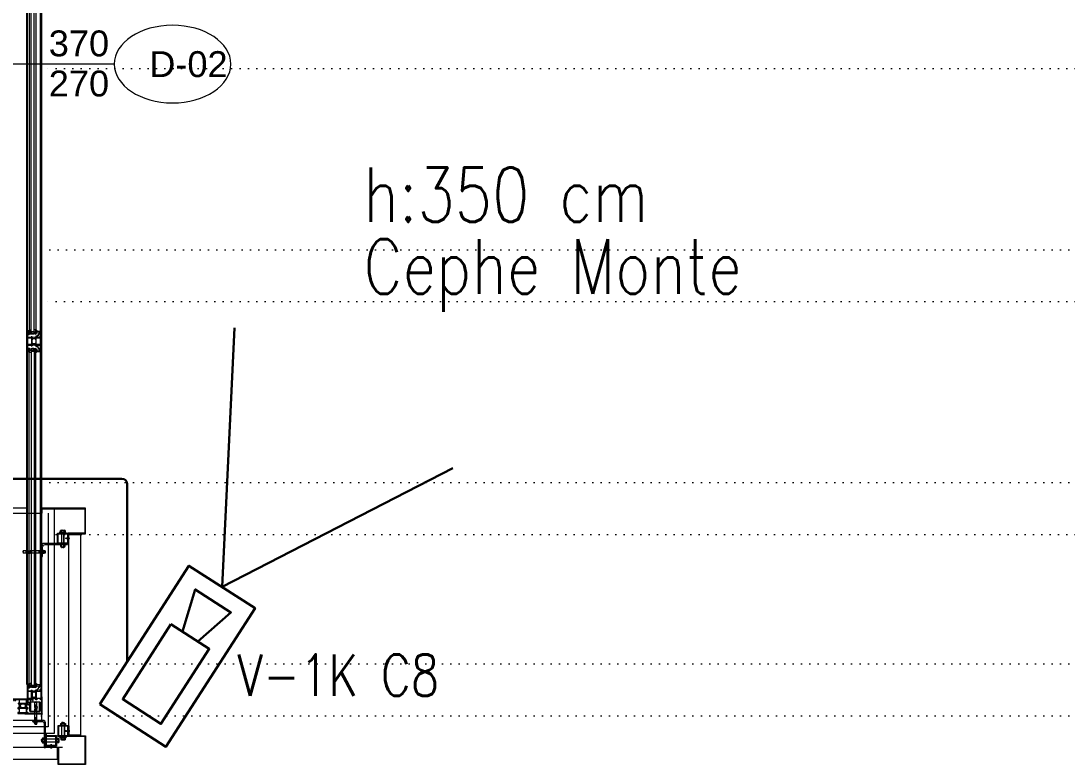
# Model space of a CAD drawing. Extents: x -1073 to 35213, y -1180 to 6950.
# Drawn here: x 31662.9 to 32066.9, y 2396.8 to 2682.7 of the extents above; entities that cross this region are included whole.
import ezdxf
from ezdxf.enums import TextEntityAlignment as Align

# ---------------------------------------------------------------- set-up
doc = ezdxf.new("R2010")
doc.units = 0
doc.header["$LTSCALE"] = 25
doc.linetypes.add('DOT2', pattern=[0.125, 0, -0.125])
doc.layers.get('0').update_dxf_attribs({"color": 9, "lineweight": 9})
for name, color, linetype, lineweight in [('01', 9, 'Continuous', 9), ('06D', 9, 'Continuous', 9), ('10', 9, 'Continuous', 9), ('10A', 9, 'Continuous', 9), ('14', 9, 'Continuous', 9), ('15', 9, 'Continuous', 9), ('20', 9, 'DOT2', 9), ('22', 8, 'Continuous', 9), ('33', 9, 'BATTING', 9), ('DATA TAVAN', 160, 'Continuous', 30), ('E-DAHİLİ KAMERA', 7, 'Continuous', 30), ('E-HARİCİ KAMERA', 7, 'Continuous', 30), ('E-YAZI', 7, 'Continuous', 30)]:
    doc.layers.add(name, color=color, linetype=linetype, lineweight=lineweight)
doc.styles.add('Arial', font='arial.ttf', dxfattribs={"height": 2.5})
doc.styles.add('E-YAZI', font='txttw.shx')
doc.linetypes.add('BATTING', pattern='A,0.0001,-0.1,[134,ltypeshp.shx,S=0.1,R=0,X=-0.1,Y=0],-0.2,[134,ltypeshp.shx,S=0.1,R=180,X=0.1,Y=0],-0.1', length=0.4001)

# ---------------------------------------------------------------- blocks, each defined once
blk = doc.blocks.new('AST55M13', base_point=(-120.6, -64.2))
at = {"linetype": 'Continuous'}
for points in [[(-120.6, -63.9), (-120.6, -24.599998), (-120.6, 14.700005, -0.414209), (-120.3, 15), (-115.899996, 15, -0.41421), (-115.6, 14.7), (-115.6, 12.699992, -0.41421), (-116.3, 12, -0.414214), (-116.6, 12.3), (-116.6, 13.1, 0.414214), (-117.1, 13.6), (-118.5, 13.6, 0.414214), (-119, 13.1), (-119, 6.399992, 0.414209), (-118.5, 5.9), (-117.099986, 5.9, 0.414205), (-116.6, 6.4), (-116.6, 7.20001, -0.414204), (-116.3, 7.5, -0.414214), (-115.6, 6.8), (-115.6, 3.7, -0.414214), (-116.1, 3.2), (-116.3, 3.2, -0.414214), (-116.6, 3.5), (-116.6, 4.2, 0.414214), (-116.9, 4.5), (-119, 4.5), (-119, -8.961104, 0.425432), (-117.96186, -9.960376), (-105.788552, -9.511013, 0.403077), (-105.5, -9.211232), (-105.5, -8, -0.414214), (-104.3, -6.8), (-103.392821, -6.8, -0.372826), (-102.403076, -7.657148, -0.456845), (-102.7, -8), (-104, -8, 0.414214), (-104.3, -8.3), (-104.3, -9.700012, 0.414202), (-104, -10), (-100.946604, -10), (-98.338437, -9.302068, -0.70008), (-97.584089, -10.379782), (-97.709916, -10.559482), (-99.43897, -12.27067, -0.607471), (-100.039661, -12.112259, 0.283637), (-100.258255, -11.885421), (-102.095283, -11.393179, 1.229391), (-102.4, -11.895399), (-102.4, -16.105016, 0.585524), (-101.943697, -16.361081), (-100.001669, -15.175658, -0.713652), (-99.56466, -15.537556), (-100.36784, -17.668029, -0.16709), (-100.492251, -17.818266), (-102.4, -18.982765), (-102.4, -30.217235), (-100.492251, -31.381734, -0.16709), (-100.36784, -31.531971), (-99.564658, -33.662449, -0.713657), (-100.001677, -34.024337), (-101.943707, -32.838913, 0.585511), (-102.4, -33.094985), (-102.4, -37.304601, 1.229391), (-102.095283, -37.806821), (-100.258255, -37.314579, 0.283637), (-100.039661, -37.087741, -0.607471), (-99.43897, -36.92933), (-97.709916, -38.640518), (-97.584089, -38.820218, -0.700084), (-98.338445, -39.89793), (-100.946604, -39.2), (-104.000005, -39.2, 0.414209), (-104.3, -39.5), (-104.3, -40.900004, 0.41421), (-104, -41.2), (-102.699997, -41.2, -0.456841), (-102.403076, -41.542851, -0.372826), (-103.39282, -42.4), (-104.3, -42.4, -0.414214), (-105.5, -41.2), (-105.5, -39.988768, 0.403083), (-105.788558, -39.688986), (-117.96186, -39.239624, 0.425432), (-119, -40.238896), (-119, -53.7), (-116.9, -53.7, 0.414214), (-116.6, -53.4), (-116.6, -52.69999, -0.414204), (-116.3, -52.4), (-116.09999, -52.4, -0.414208), (-115.6, -52.9), (-115.6, -56.000007, -0.414213), (-116.300007, -56.7, -0.414207), (-116.6, -56.4), (-116.6, -55.599986, 0.414205), (-117.1, -55.1), (-118.500008, -55.1, 0.414209), (-119, -55.6), (-119, -62.3, 0.414214), (-118.5, -62.8), (-117.1, -62.8, 0.414214), (-116.6, -62.3), (-116.6, -61.499993, -0.414207), (-116.3, -61.2, -0.414214), (-115.6, -61.9), (-115.6, -63.900008, -0.414206), (-115.9, -64.2), (-120.300006, -64.2, -0.414208), (-120.6, -63.9)], [(-99.249717, -12.903653), (-90.785616, -12.903653, 0.131652), (-90.285616, -12.769679), (-88.422218, -11.693846, -0.131652), (-88.272218, -11.653653), (-88.017666, -11.653653, -0.414214), (-87.717666, -11.953653), (-87.717666, -15.553653, -0.414214), (-88.017666, -15.853653), (-88.272218, -15.853653, -0.131646), (-88.422211, -15.813465), (-90.285616, -14.737628, 0.131652), (-90.785616, -14.603653), (-99.249717, -14.603653, 0.131652), (-99.749717, -14.737628), (-101.613115, -15.813461, -0.131646), (-101.763107, -15.853653), (-102.017666, -15.853653, -0.414205), (-102.317666, -15.553662), (-102.317666, -11.953653, -0.414205), (-102.017675, -11.653653), (-101.763115, -11.653653, -0.131652), (-101.613115, -11.693846), (-99.749717, -12.769679, 0.131652), (-99.249717, -12.903653)], [(-99.249717, -36.296347), (-90.785616, -36.296347, -0.131652), (-90.285616, -36.430321), (-88.422218, -37.506154, 0.131643), (-88.272229, -37.546347), (-88.017666, -37.546347, 0.414214), (-87.717666, -37.246347), (-87.717666, -33.646347, 0.414214), (-88.017666, -33.346347), (-88.272218, -33.346347, 0.131652), (-88.422218, -33.386539), (-90.285616, -34.462372, -0.131652), (-90.785616, -34.596347), (-99.249717, -34.596347, -0.131652), (-99.749717, -34.462372), (-101.613115, -33.386539, 0.131652), (-101.763115, -33.346347), (-102.017666, -33.346347, 0.414205), (-102.317666, -33.646338), (-102.317666, -37.246347, 0.414205), (-102.017675, -37.546347), (-101.763115, -37.546347, 0.131649), (-101.613118, -37.506156), (-99.749717, -36.430321, -0.131652), (-99.249717, -36.296347)], [(-85.3, -10), (-81.1, -10), (-76.9, -10), (-76.6, -10.3), (-76.3, -10), (-67.9, -10, 0.414205), (-67.6, -9.700009), (-67.6, -8.491608, -0.365977), (-67.35, -8.195804, 0.365977), (-67.1, -7.9), (-67.1, -6.8, 0.414195), (-67.399981, -6.5), (-68.3, -6.5, 0.36597), (-68.595803, -6.749993, -0.366034), (-68.89166, -7), (-69.3, -7, -0.414202), (-69.6, -6.700012), (-69.6, -6.5, -0.414214), (-68.1, -5), (-65.9, -5, -0.414207), (-65.6, -5.299994), (-65.6, -43.9, -0.414201), (-65.899987, -44.2), (-68.1, -44.2, -0.414214), (-69.6, -42.7), (-69.6, -42.5, -0.414207), (-69.300007, -42.2), (-68.891668, -42.2, -0.366034), (-68.595804, -42.45, 0.365977), (-68.3, -42.7), (-67.4, -42.7, 0.414206), (-67.1, -42.400008), (-67.1, -41.3, 0.365977), (-67.35, -41.004196, -0.365977), (-67.6, -40.708392), (-67.6, -39.5, 0.4142), (-67.899986, -39.2), (-76.3, -39.2), (-76.6, -38.9), (-76.9, -39.2), (-85.3, -39.2, 0.4142), (-85.6, -39.499986), (-85.6, -40.708392, -0.365977), (-85.85, -41.004196, 0.365977), (-86.1, -41.3), (-86.1, -42.4, 0.414199), (-85.800015, -42.7), (-84.9, -42.7, 0.365977), (-84.604196, -42.45, -0.366034), (-84.308332, -42.2), (-83.9, -42.2, -0.414214), (-83.6, -42.5), (-83.6, -42.7, -0.414214), (-85.1, -44.2), (-86.8, -44.2, -0.414214), (-87.6, -43.4), (-87.6, -42.7, 0.414205), (-87.899991, -42.4), (-88.10718, -42.4, -0.372825), (-89.096923, -41.542857, -0.45685), (-88.8, -41.2), (-87.9, -41.2, 0.414198), (-87.6, -40.900016), (-87.6, -39.5, 0.414214), (-87.9, -39.2), (-89.053396, -39.2), (-91.661555, -39.89793, -0.700084), (-92.415911, -38.820218), (-92.290084, -38.640518), (-90.56103, -36.92933, -0.607471), (-89.960339, -37.087741, 0.283637), (-89.741745, -37.314579), (-87.904717, -37.806821, 1.229391), (-87.6, -37.304601), (-87.6, -33.094984, 0.585516), (-88.056297, -32.838916), (-89.998323, -34.024337, -0.713656), (-90.435343, -33.66245), (-89.63216, -31.531971, -0.241095), (-89.507749, -31.381734), (-87.6, -30.217235), (-87.6, -18.982765), (-89.507749, -17.818266, -0.167084), (-89.632158, -17.668036), (-90.43534, -15.537556, -0.713656), (-89.998329, -15.17566), (-88.056303, -16.361081, 0.585518), (-87.6, -16.105021), (-87.6, -11.895399, 1.229391), (-87.904717, -11.393179), (-89.741745, -11.885421, 0.283637), (-89.960339, -12.112259, -0.607471), (-90.56103, -12.27067), (-92.290084, -10.559482), (-92.415911, -10.379782, -0.700084), (-91.661555, -9.30207), (-89.053396, -10), (-87.9, -10, 0.414206), (-87.6, -9.700008), (-87.6, -8.3, 0.414206), (-87.899992, -8), (-88.8, -8, -0.456844), (-89.096924, -7.657149, -0.372825), (-88.107186, -6.8), (-87.9, -6.8, 0.414214), (-87.6, -6.5), (-87.6, -5.800024, -0.414222), (-86.8, -5), (-85.1, -5, -0.414214), (-83.6, -6.5), (-83.6, -6.7, -0.414201), (-83.899987, -7), (-84.308332, -7, -0.366034), (-84.604196, -6.75, 0.365977), (-84.9, -6.5), (-85.8, -6.5, 0.414199), (-86.1, -6.799985), (-86.1, -7.9, 0.365977), (-85.85, -8.195804, -0.365977), (-85.6, -8.491608), (-85.6, -9.7, 0.414214), (-85.3, -10)]]:
    blk.add_lwpolyline(points, format="xyb", close=True, dxfattribs=at)
for points in [[(-119, -24.6), (-119, -37.6), (-104.1, -37.6), (-104.1, -11.6), (-119, -11.6), (-119, -24.6)], [(-76.55, -11.6), (-85.9, -11.6), (-85.9, -37.6), (-67.2, -37.6), (-67.2, -11.6), (-76.55, -11.6)]]:
    blk.add_lwpolyline(points, close=True, dxfattribs=at)
blk = doc.blocks.new('AS25G13', base_point=(534.475891, 569.218076))
at = {"linetype": 'Continuous'}
blk.add_lwpolyline([(554.475892, 593.818076), (554.475892, 574.618076, -0.414213), (554.175891, 574.318077), (553.575892, 574.318076, -0.414213), (553.275891, 574.618077), (553.275892, 574.818076), (550.275892, 574.818076), (550.275892, 572.118076), (550.625892, 571.916004, -0.414213), (550.735699, 571.506195), (549.749855, 569.798664, -0.767327), (549.075893, 569.979252), (549.075892, 575.018076, -0.414213), (550.075891, 576.018077), (552.775892, 576.018076, 0.414213), (553.275892, 576.518077), (553.275892, 592.418076, 0.414213), (552.775892, 592.918077), (546.871944, 592.918076, 0.414213), (545.871944, 591.918078), (545.871944, 584.702506, -0.236642), (544.585327, 582.137556, 0.18958), (541.498237, 577.158525, -0.197358), (540.185462, 575.110574), (538.643454, 574.030849, 0.244575), (537.875891, 572.556375), (537.875892, 569.763782, -0.767327), (536.857591, 569.490929), (535.716084, 571.468076, -0.577351), (535.975892, 571.918076), (536.675892, 571.918076), (536.675892, 572.556375, -0.244575), (537.955162, 575.013831), (539.49717, 576.093557, 0.197358), (540.317654, 577.373526, -0.18958), (543.867808, 583.099413, 0.236642), (544.671943, 584.702506), (544.671944, 585.818076, 0.414213), (544.371944, 586.118076), (543.971944, 586.118076, -0.414213), (543.671943, 586.418077), (543.671944, 586.818076, -0.414213), (543.971944, 587.118076), (544.171944, 587.118076, 0.414213), (544.671944, 587.618077), (544.671944, 591.918076, 0.414213), (543.671945, 592.918077), (536.175892, 592.918076, 0.41421), (535.675892, 592.418082), (535.675892, 591.901674, 0.127549), (535.764127, 591.561462, -0.098841), (537.104101, 587.384163, 0.366972), (537.386354, 587.117731, -0.399303), (537.671943, 586.818828), (537.671944, 586.418076, -0.414213), (537.371943, 586.118077), (536.46398, 586.118076, -0.400156), (535.964546, 586.594267, 0.114883), (534.725891, 590.959305, -0.126996), (534.475891, 591.927552), (534.475892, 593.818076, -0.414213), (534.775892, 594.118076), (554.175892, 594.118076, -0.414213), (554.475892, 593.818076)], format="xyb", close=True, dxfattribs=at)
blk = doc.blocks.new('AS01_16_02', base_point=(27.384856, 2.668764))
at = {"color": 0, "linetype": 'Continuous'}
for points in [[(21.277248, -1.392543, -0.892559), (21.744295, -0.515583), (24.521509, -1.857477, 0.502534), (24.860099, -2.298316, 0.502534), (25.184856, -1.847189), (25.184856, 1.7, 0.155072), (24.261958, 3.275501), (20.430427, 5.552607, -0.865076), (21.019614, 6.583639), (28.412964, 3.675712, -0.696768), (28.399147, 3.019187), (27.721583, 2.785098, 0.319818), (27.384856, 2.312508), (27.384856, 0.05, 0.414214), (27.684856, -0.25), (28.08642, -0.25, 0.396012), (28.385833, 0.03125, -0.682513), (29.272546, 0.315748), (30.127622, -0.734156, -0.172553), (30.284856, -1.176202), (30.284856, -3.723798, -0.172553), (30.127622, -4.165844), (29.272546, -5.215748, -0.682513), (28.385833, -4.93125, 0.396012), (28.08642, -4.65), (27.684856, -4.65, 0.414214), (27.384856, -4.95), (27.384856, -10.2, -0.414214), (27.084856, -10.5), (25.297074, -10.5, -0.18412), (24.964264, -10.373145), (21.227908, -7.040675, -0.881574), (21.79023, -6.223317), (24.51762, -8.055238, 1.121155), (25.184856, -8.202566), (25.184856, -4.921445, 0.698065), (24.633969, -4.152563), (21.277248, -1.392543)], [(27.72879, -3.456066, 0.198912), (27.834856, -3.5), (28.734856, -3.5, 0.414214), (28.884856, -3.35), (28.884856, -1.55, 0.414214), (28.734856, -1.4), (27.834856, -1.4, 0.414214), (27.684856, -1.55), (27.684856, -3.35, 0.198912), (27.72879, -3.456066)]]:
    blk.add_lwpolyline(points, format="xyb", close=True, dxfattribs=at)
blk = doc.blocks.new('p-dograma-catikati')
for p, q in [((865.67, -685.7), (865.89, -685.7)), ((865.7, -685.67), (865.7, -685.77))]:
    blk.add_line(p, q)
at = {"layer": '06D', "elevation": 0}
for points in [[(859.62, -1.02), (859.62, -674.37)], [(860, -674.37), (860, -1.02)], [(865.12, -674.37), (865.12, -1.02)], [(865.5, -1.02), (865.5, -674.37)]]:
    blk.add_lwpolyline(points, dxfattribs=at)
at = {"layer": '10', "ltscale": 1000}
for p, q in [((861.53, -538.87), (861.53, -538.02)), ((861.53, -538.02), (862.67, -538.02)), ((861.68, -539.02), (861.53, -538.87)), ((861.68, -538.77), (861.68, -538.17)), ((861.68, -538.17), (862.52, -538.17)), ((861.78, -538.87), (861.68, -538.77)), ((862.52, -539.02), (861.68, -539.02)), ((862.42, -538.87), (861.78, -538.87)), ((862.52, -538.77), (862.42, -538.87)), ((862.52, -538.17), (862.52, -538.77)), ((862.67, -538.87), (862.52, -539.02)), ((862.67, -538.02), (862.67, -538.87)), ((863.1, -539.06), (863.1, -539.07)), ((863.5, -538.11), (863.5, -537.85)), ((863.52, -538.18), (863.51, -538.16)), ((863.53, -537.82), (863.73, -537.82)), ((863.75, -537.79), (863.75, -537.75)), ((861.68, -544.54), (861.53, -544.69)), ((861.53, -544.69), (861.53, -545.54)), ((862.52, -544.54), (861.68, -544.54)), ((861.78, -544.69), (861.68, -544.79)), ((861.68, -544.79), (861.68, -545.39)), ((862.42, -544.69), (861.78, -544.69)), ((862.52, -544.79), (862.42, -544.69)), ((862.67, -544.69), (862.52, -544.54)), ((862.52, -545.39), (862.52, -544.79)), ((862.67, -545.54), (862.67, -544.69)), ((863.1, -544.5), (863.1, -544.49)), ((863.52, -545.38), (863.51, -545.4)), ((861.53, -545.54), (862.67, -545.54)), ((861.68, -545.39), (862.52, -545.39)), ((863.5, -545.45), (863.5, -545.71)), ((863.53, -545.74), (863.73, -545.74)), ((863.75, -545.77), (863.75, -545.81)), ((861.53, -675.39), (861.53, -674.54)), ((861.53, -674.54), (862.67, -674.54)), ((862.67, -674.54), (862.67, -675.39)), ((863.5, -674.63), (863.5, -674.37)), ((863.53, -674.34), (863.73, -674.34)), ((863.75, -674.31), (863.75, -674.28)), ((861.68, -675.54), (861.53, -675.39)), ((861.68, -675.29), (861.68, -674.69)), ((861.68, -674.69), (862.52, -674.69)), ((861.78, -675.39), (861.68, -675.29)), ((862.52, -675.54), (861.68, -675.54)), ((862.42, -675.39), (861.78, -675.39)), ((862.52, -675.29), (862.42, -675.39)), ((862.52, -674.69), (862.52, -675.29)), ((862.67, -675.39), (862.52, -675.54)), ((863.1, -675.59), (863.1, -675.6)), ((863.52, -674.7), (863.51, -674.68))]:
    blk.add_line(p, q, dxfattribs=at)
blk.add_lwpolyline([(865.5, -679.08), (865.5, -685.5), (859.08, -685.5, 0.414213), (859.05, -685.53), (859.05, -685.67, 0.414213), (859.08, -685.7), (865.67, -685.7, 0.414213), (865.7, -685.67), (865.7, -679.08, 0.414213), (865.67, -679.05), (865.53, -679.05, 0.414213), (865.5, -679.08), (865.5, -679.08)], format="xyb", dxfattribs=at)
blk.add_lwpolyline([(864.89, -681.19), (864.89, -682.49), (864.89, -684.69, -0.414213), (864.69, -684.89), (861.19, -684.89, -0.414213), (860.99, -684.69), (860.99, -681.19, -0.414213), (861.19, -680.99), (864.69, -680.99, -0.414213), (864.89, -681.19)], format="xyb", close=True, dxfattribs=at)
blk.add_lwpolyline([(864.69, -682.49), (864.69, -681.19), (861.19, -681.19), (861.19, -684.69), (864.69, -684.69), (864.69, -682.49)], close=True, dxfattribs=at)
for centre, major_axis, start_param, end_param in [((863.12, -537.15), (0, 0.03), 0.00045, 1.852781), ((860.55, -538.17), (0, 2.97), -1.417848, -1.224878), ((863.12, -537.15), (0, 0.03), -1.226975, -0.000032), ((863.83, -536.87), (0, 0.8), 1.91468, 2.940113), ((863.14, -539.07), (0, 0.0382), 0.62909, 1.300096), ((863.15, -539.07), (0, 0.05), 1.571021, 3.466754), ((862.86, -538.76), (0, 0.391), 3.92704, 4.587994), ((862.54, -538.25), (0, 1.11), 3.811733, 4.445523), ((860.35, -538.25), (0, 3.2), 4.537008, 4.882121), ((863.53, -537.85), (0, 0.03), 0.000001, 1.570795), ((863.59, -538.11), (0, 0.1), 1.57081, 2.088079), ((863.06, -538.34), (0, 0.529), 4.309664, 5.017382), ((863.66, -537.75), (0, 0.1), -1.570624, -0.201547), ((863.73, -537.79), (0, 0.03), 3.141594, 4.712388), ((863.12, -673.67), (0, 0.03), 0.00045, 1.852781), ((860.55, -674.69), (0, 2.97), -1.417848, -1.224878), ((863.12, -673.67), (0, 0.03), -1.226975, -0.000032), ((863.83, -673.39), (0, 0.8), 1.91468, 2.940113), ((860.35, -674.78), (0, 3.2), 4.537008, 4.882121), ((863.53, -674.37), (0, 0.03), 0.000001, 1.570795), ((863.59, -674.63), (0, 0.1), 1.57081, 2.088079), ((863.66, -674.28), (0, 0.1), -1.570624, -0.201547), ((863.73, -674.31), (0, 0.03), 3.141594, 4.712388), ((863.14, -675.6), (0, 0.0382), 0.62909, 1.300096), ((863.15, -675.6), (0, 0.05), 1.571021, 3.466754), ((862.86, -675.29), (0, 0.391), 3.92704, 4.587994), ((862.54, -674.78), (0, 1.11), 3.811733, 4.445523), ((863.06, -674.86), (0, 0.529), 4.309664, 5.017382)]:
    blk.add_ellipse(centre, major_axis=major_axis, ratio=0.909091, start_param=start_param, end_param=end_param, dxfattribs=at)
at = {"layer": '10', "ltscale": 1000, "extrusion": (0, 0, -1)}
for centre, major_axis, start_param, end_param in [((863.15, -544.49), (0, 0.05), -1.570571, 0.325162), ((863.14, -544.49), (0, 0.0382), 3.770683, 4.441689), ((862.86, -544.8), (0, 0.391), 0.785447, 1.446401), ((862.54, -545.31), (0, 1.11), 0.67014, 1.30393), ((860.35, -545.31), (0, 3.2), 1.395415, 1.740528), ((863.06, -545.22), (0, 0.529), 1.168071, 1.875789), ((860.55, -545.39), (0, 2.97), 1.723745, 1.916715), ((863.12, -546.41), (0, 0.03), 3.142043, 4.994373), ((863.12, -546.41), (0, 0.03), 1.914618, 3.141561), ((863.83, -546.69), (0, 0.8), -1.226913, -0.20148), ((863.59, -545.45), (0, 0.1), -1.570782, -1.053513), ((863.53, -545.71), (0, 0.03), 3.141594, 4.712388), ((863.66, -545.81), (0, 0.1), 1.570969, 2.940045), ((863.73, -545.77), (0, 0.03), 0.000001, 1.570795)]:
    blk.add_ellipse(centre, major_axis=major_axis, ratio=0.909091, start_param=start_param, end_param=end_param, dxfattribs=at)
at = {"layer": '15', "elevation": 0}
for points in [[(861.53, -538.87), (861.53, -408.24), (860.73, -408.24), (860.73, -538.87), (861.53, -538.87)], [(862.67, -538.87), (862.67, -408.24), (863.27, -408.24), (863.27, -538.87), (862.67, -538.87)], [(861.53, -544.69), (861.53, -675.39), (860.73, -675.39), (860.73, -544.69), (861.53, -544.69)], [(862.67, -544.69), (862.67, -675.39), (863.27, -675.39), (863.27, -544.69), (862.67, -544.69)]]:
    blk.add_lwpolyline(points, dxfattribs=at)
at = {"layer": '10', "ltscale": 1000, "xscale": -0.1, "yscale": 0.1, "zscale": 0.1, "rotation": 180}
for name, p in [('AST55M13', (860, -537.82)), ('AS25G13', (863.5, -543.25))]:
    blk.add_blockref(name, p, dxfattribs=at)
at = {"layer": '10', "ltscale": 1000, "xscale": -0.1, "yscale": 0.1, "zscale": 0.1}
for p in [(860.5, -537.82), (860.5, -674.34)]:
    blk.add_blockref('AS01_16_02', p, dxfattribs=at)
at = {"layer": '10', "ltscale": 1000, "extrusion": (0, 0, -1), "xscale": -0.1, "yscale": 0.1, "zscale": -0.1}
for name, p in [('AS25G13', (-863.5, -540.31)), ('AST55M13', (-860, -682.26)), ('AS25G13', (-863.5, -676.83))]:
    blk.add_blockref(name, p, dxfattribs=at)
at = {"layer": '10', "ltscale": 1000, "extrusion": (0, 0, -1), "yscale": 0.1, "zscale": -0.1}
for name, p, xscale, rotation in [('AS01_16_02', (-860.5, -545.74), -0.1, 180), ('AST55M13', (-862.26, -680), 0.1, 270)]:
    blk.add_blockref(name, p, dxfattribs=dict(at, xscale=xscale, rotation=rotation))
blk = doc.blocks.new('p-kolon-80x80-vw')
at = {"layer": '01'}
blk.add_lwpolyline([(-40, -40), (-40, 40), (40, 40), (40, -40)], close=True, dxfattribs=at)
blk = doc.blocks.new('0_doorno')
blk.add_lwpolyline([(4.5, 0), (12.5, 0)])
blk.add_ellipse((0, 0), major_axis=(-4.5, 0), ratio=0.666667)
at = {"style": 'Arial'}
blk.add_attdef('YUKSEKLIK', text='', height=2, dxfattribs=at).set_placement((5, 5.9), align=Align.TOP_LEFT)
blk.add_attdef('KAPINO', text='', height=1.4, dxfattribs=at).set_placement((-0.019, -0.035), align=Align.MIDDLE)
blk.add_attdef('GENISLIK', text='', height=2, dxfattribs=at).set_placement((5, -1.895), align=Align.BOTTOM_LEFT)
blk = doc.blocks.new('cxvxv')
for p, q in [((-21988.4, 8560.98, 0), (-21988.4, 8560.32, 0)), ((-21986.86, 8561.07, 0), (-21988.18, 8561.07, 0)), ((-21988.02, 8561.25, 0), (-21987.03, 8561.3, 0)), ((-21988.02, 8561.25, 0), (-21988, 8561.26, 0)), ((-21988, 8561.23, 0), (-21988.02, 8561.25, 0)), ((-21988.02, 8561.13, 0), (-21987.03, 8561.19, 0)), ((-21988.02, 8561.13, 0), (-21988, 8561.14, 0)), ((-21988, 8561.11, 0), (-21988.02, 8561.13, 0)), ((-21988, 8561.3, 0), (-21987.94, 8561.35, 0)), ((-21988, 8561.26, 0), (-21988, 8561.3, 0)), ((-21988, 8561.14, 0), (-21988, 8561.23, 0)), ((-21988, 8561.07, 0), (-21988, 8561.11, 0)), ((-21987.96, 8560.98, 0), (-21987.96, 8560.32, 0)), ((-21987.54, 8561.35, 0), (-21987.94, 8561.35, 0)), ((-21987.7, 8561.05, 0), (-21987.7, 8561.08, 0)), ((-21987.7, 8561.07, 0), (-21987.7, 8561.07, 0)), ((-21987.54, 8561.35, 0), (-21987.1, 8561.35, 0)), ((-21987.03, 8561.3, 0), (-21987.1, 8561.35, 0)), ((-21987.08, 8560.64, 0), (-21987.08, 8560.98, 0)), ((-21987.08, 8560.64, 0), (-21987.08, 8560.32, 0)), ((-21987.05, 8561.32, 0), (-21987.03, 8561.3, 0)), ((-21987.03, 8561.3, 0), (-21987.05, 8561.28, 0)), ((-21987.03, 8561.3, 0), (-21987.05, 8561.29, 0)), ((-21987.05, 8561.28, 0), (-21987.05, 8561.2, 0)), ((-21987.05, 8561.2, 0), (-21987.03, 8561.19, 0)), ((-21987.03, 8561.19, 0), (-21987.05, 8561.17, 0)), ((-21987.05, 8561.17, 0), (-21987.05, 8561.08, 0)), ((-21987.05, 8561.08, 0), (-21987.03, 8561.07, 0)), ((-21986.64, 8560.32, 0), (-21986.64, 8560.98, 0)), ((-21988.4, 8560.32, 0), (-21986.64, 8560.32, 0)), ((-21988.02, 8560.32, 0), (-21987.02, 8560.32, 0)), ((-21988.02, 8560.28, 0), (-21988.02, 8560.32, 0)), ((-21988.02, 8560.11, 0), (-21988.02, 8555.61, 0)), ((-21987.06, 8560.32, 0), (-21987.06, 8560.28, 0)), ((-21987.06, 8555.61, 0), (-21987.06, 8560.11, 0)), ((-21987.02, 8560.32, 0), (-21987.02, 8560.28, 0)), ((-21987.02, 8555.61, 0), (-21987.02, 8560.11, 0)), ((-21988.4, 8555.4, 0), (-21986.64, 8555.4, 0)), ((-21988.4, 8554.74, 0), (-21988.4, 8555.4, 0)), ((-21986.86, 8554.65, 0), (-21988.17, 8554.65, 0)), ((-21988.02, 8555.44, 0), (-21988.02, 8555.4, 0)), ((-21988.02, 8555.4, 0), (-21987.02, 8555.4, 0)), ((-21987.96, 8554.74, 0), (-21987.96, 8555.4, 0)), ((-21987.08, 8555.08, 0), (-21987.08, 8555.4, 0)), ((-21987.08, 8555.08, 0), (-21987.08, 8554.74, 0)), ((-21987.06, 8555.4, 0), (-21987.06, 8555.44, 0)), ((-21987.02, 8555.4, 0), (-21987.02, 8555.44, 0)), ((-21986.64, 8555.4, 0), (-21986.64, 8554.74, 0))]:
    blk.add_line(p, q)
at = {"elevation": 0}
for points in [[(-21986.3, 8560.11), (-21988.7, 8560.11), (-21988.7, 8560.28), (-21986.3, 8560.28)], [(-21986.3, 8555.61), (-21988.7, 8555.61), (-21988.7, 8555.44), (-21986.3, 8555.44)]]:
    blk.add_lwpolyline(points, close=True, dxfattribs=at)
for points in [[(-21987.98, 8560.28), (-21987.98, 8560.32)], [(-21987.98, 8560.11), (-21987.98, 8555.61)], [(-21987.98, 8555.44), (-21987.98, 8555.4)]]:
    blk.add_lwpolyline(points, dxfattribs=at)
for centre, radius, start, end in [((-21988.18, 8560.75, 0), 0.315, 45.8497, 134.1503), ((-21987.52, 8559.95, 0), 1.12, 66.8701, 113.1299), ((-21987.52, 8559.95, 0), 1.12, 66.8701, 113.1299), ((-21986.86, 8560.76, 0), 0.313, 45.449, 134.551), ((-21988.18, 8554.97, 0), 0.315, 225.8497, 314.1503), ((-21987.52, 8555.77, 0), 1.12, 246.8701, 293.1299), ((-21987.52, 8555.77, 0), 1.12, 246.8701, 293.1299), ((-21986.86, 8554.96, 0), 0.313, 225.449, 314.551)]:
    blk.add_arc(centre, radius, start, end)
blk = doc.blocks.new('VIDA')
for p, q in [((-18072, 6523.9), (-18071.9, 6524)), ((-18071.9, 6523.8), (-18072, 6523.9)), ((-18071.9, 6524), (-18070.1, 6524.7)), ((-18069.6, 6522.9), (-18071.9, 6523.8)), ((-18069.7, 6524.9), (-18070.6, 6523.2)), ((-18070.6, 6523.2), (-18070.1, 6524.7)), ((-18070.1, 6524.7), (-18069.9, 6525.1)), ((-18069.9, 6525.1), (-18070.1, 6524.1)), ((-18070.1, 6524.1), (-18070, 6524.3)), ((-18070, 6524.3), (-18069.8, 6525.1)), ((-18069.9, 6525.1), (-18069.8, 6525.1)), ((-18069.8, 6525.1), (-18069.7, 6524.9)), ((-18069.7, 6524.9), (-18069.3, 6525)), ((-18069.6, 6522.8), (-18069.1, 6525)), ((-18069.6, 6522.8), (-18069.6, 6522.9)), ((-18069.4, 6522.4), (-18069.6, 6522.8)), ((-18068.9, 6525.3), (-18069.4, 6522.4)), ((-18069.3, 6522.4), (-18069.4, 6522.4)), ((-18069.3, 6522.4), (-18068.9, 6525.3)), ((-18069.3, 6525), (-18069.1, 6525)), ((-18069.1, 6522.8), (-18069.3, 6522.4)), ((-18069.1, 6525), (-18068.9, 6525.3)), ((-18068.7, 6522.8), (-18069.1, 6522.8)), ((-18068.9, 6525.3), (-18068.9, 6525.3)), ((-18068.9, 6525.3), (-18068.7, 6525)), ((-18068.7, 6522.8), (-18068.2, 6525)), ((-18068.7, 6525), (-18068.2, 6525)), ((-18068.5, 6522.4), (-18068.7, 6522.8)), ((-18068, 6525.3), (-18068.5, 6522.4)), ((-18068.4, 6522.4), (-18068.5, 6522.4)), ((-18068.4, 6522.4), (-18067.9, 6525.3)), ((-18068.2, 6522.8), (-18068.4, 6522.4)), ((-18068.2, 6522.8), (-18068.4, 6522.4)), ((-18068.2, 6525), (-18068, 6525.3)), ((-18067.7, 6525), (-18068.2, 6522.8)), ((-18067.7, 6522.8), (-18068.2, 6522.8)), ((-18067.9, 6525.3), (-18068, 6525.3)), ((-18067.9, 6525.3), (-18067.7, 6525)), ((-18067.7, 6522.8), (-18067.2, 6525)), ((-18067.7, 6525), (-18067.2, 6525)), ((-18067.5, 6522.4), (-18067.7, 6522.8)), ((-18067, 6525.3), (-18067.5, 6522.4)), ((-18067.4, 6522.4), (-18067.5, 6522.4)), ((-18067.4, 6522.4), (-18066.9, 6525.3)), ((-18067.2, 6522.8), (-18067.4, 6522.4)), ((-18067.2, 6522.8), (-18067.4, 6522.4)), ((-18067.2, 6525), (-18067, 6525.3)), ((-18066.7, 6525), (-18067.2, 6522.8)), ((-18066.7, 6522.8), (-18067.2, 6522.8)), ((-18066.9, 6525.3), (-18067, 6525.3)), ((-18066.9, 6525.3), (-18066.7, 6525)), ((-18066.3, 6525), (-18066.7, 6525)), ((-18066.7, 6522.8), (-18066.3, 6525)), ((-18066.5, 6522.4), (-18066.7, 6522.8)), ((-18066.1, 6525.3), (-18066.5, 6522.4)), ((-18066.5, 6522.4), (-18066, 6525.3)), ((-18066.3, 6522.8), (-18066.5, 6522.4)), ((-18066.3, 6522.8), (-18066.5, 6522.4)), ((-18066.5, 6522.4), (-18066.5, 6522.4)), ((-18066.3, 6525), (-18066.1, 6525.3)), ((-18065.8, 6525), (-18066.3, 6522.8)), ((-18066.3, 6522.8), (-18065.8, 6522.8)), ((-18066, 6525.3), (-18066.1, 6525.3)), ((-18066, 6525.3), (-18065.8, 6525)), ((-18065.8, 6522.8), (-18065.3, 6525)), ((-18065.8, 6525), (-18065.3, 6525)), ((-18065.6, 6522.4), (-18065.8, 6522.8)), ((-18065.1, 6525.3), (-18065.6, 6522.4)), ((-18065.5, 6522.4), (-18065.6, 6522.4)), ((-18065.5, 6522.4), (-18065, 6525.3)), ((-18065.3, 6522.8), (-18065.5, 6522.4)), ((-18065.3, 6522.8), (-18065.5, 6522.4)), ((-18065.3, 6525), (-18065.1, 6525.3)), ((-18064.8, 6525), (-18065.3, 6522.8)), ((-18064.8, 6522.8), (-18065.3, 6522.8)), ((-18065.1, 6525.3), (-18065, 6525.3)), ((-18065, 6525.3), (-18064.8, 6525)), ((-18064.8, 6525), (-18064.3, 6525)), ((-18064.8, 6522.8), (-18064.3, 6525)), ((-18064.6, 6522.4), (-18064.8, 6522.8)), ((-18064.1, 6525.3), (-18064.6, 6522.4)), ((-18064.5, 6522.4), (-18064.6, 6522.4)), ((-18064.5, 6522.4), (-18064, 6525.3)), ((-18064.3, 6522.8), (-18064.5, 6522.4)), ((-18064.3, 6522.8), (-18064.5, 6522.4)), ((-18064.3, 6525), (-18064.1, 6525.3)), ((-18063.8, 6525), (-18064.3, 6522.8)), ((-18063.8, 6522.8), (-18064.3, 6522.8)), ((-18064, 6525.3), (-18064.1, 6525.3)), ((-18064, 6525.3), (-18063.8, 6525)), ((-18063.8, 6522.8), (-18062, 6525)), ((-18062, 6525), (-18063.8, 6525)), ((-18063.6, 6522.4), (-18063.8, 6522.8)), ((-18063.6, 6522.4), (-18061.7, 6525.3)), ((-18061.8, 6525.3), (-18063.6, 6522.4)), ((-18062, 6522.8), (-18063.6, 6522.4)), ((-18062, 6522.8), (-18063.6, 6522.4)), ((-18063.6, 6522.4), (-18063.6, 6522.4)), ((-18061.5, 6525), (-18063.4, 6522.8)), ((-18063.4, 6522.8), (-18061.5, 6522.8)), ((-18061.7, 6525.3), (-18063.2, 6525.3)), ((-18062.7, 6522.4), (-18061.5, 6522.8)), ((-18062.6, 6522.4), (-18062.1, 6525.3)), ((-18062.4, 6522.8), (-18062.6, 6522.4)), ((-18062.4, 6522.8), (-18062.6, 6522.4)), ((-18062.6, 6522.4), (-18061.3, 6522.4)), ((-18062.4, 6525), (-18062.2, 6525.3)), ((-18061.5, 6525), (-18062.4, 6525)), ((-18061.5, 6522.8), (-18062.4, 6525)), ((-18061.9, 6525), (-18062.4, 6522.8)), ((-18061.9, 6522.8), (-18062.4, 6522.8)), ((-18062.2, 6525.3), (-18062.1, 6525.3)), ((-18062.2, 6525.3), (-18061.3, 6522.4)), ((-18062.1, 6525.3), (-18061.9, 6525)), ((-18062, 6525), (-18061.8, 6525.3)), ((-18061.9, 6525), (-18061.4, 6525)), ((-18061.9, 6522.8), (-18061.4, 6525)), ((-18061.7, 6522.4), (-18061.9, 6522.8)), ((-18061.2, 6525.3), (-18061.7, 6522.4)), ((-18061.7, 6525.3), (-18061.5, 6525)), ((-18061.6, 6522.4), (-18061.7, 6522.4)), ((-18061.6, 6522.4), (-18061.2, 6525.3)), ((-18061.4, 6522.8), (-18061.6, 6522.4)), ((-18061.4, 6522.8), (-18061.6, 6522.4)), ((-18061.4, 6525), (-18061.2, 6525.3)), ((-18061, 6525), (-18061.4, 6522.8)), ((-18060.9, 6522.8), (-18061.4, 6522.8)), ((-18061.2, 6525.3), (-18061, 6525)), ((-18061.2, 6525.3), (-18061.2, 6525.3)), ((-18061, 6525), (-18060.5, 6525)), ((-18060.9, 6522.8), (-18060.5, 6525)), ((-18060.7, 6522.4), (-18060.9, 6522.8)), ((-18060.7, 6522.4), (-18060.2, 6525.3)), ((-18060.3, 6525.3), (-18060.7, 6522.4)), ((-18060.5, 6522.8), (-18060.7, 6522.4)), ((-18060.5, 6522.8), (-18060.7, 6522.4)), ((-18060.7, 6522.4), (-18060.7, 6522.4)), ((-18060.5, 6525), (-18060.3, 6525.3)), ((-18060, 6525), (-18060.5, 6522.8)), ((-18060.5, 6522.8), (-18060, 6522.8)), ((-18060.3, 6525.3), (-18060.2, 6525.3)), ((-18060.2, 6525.3), (-18060, 6525)), ((-18060, 6525), (-18059.5, 6525)), ((-18060, 6522.8), (-18059.5, 6525)), ((-18059.8, 6522.4), (-18060, 6522.8)), ((-18059.3, 6525.3), (-18059.8, 6522.4)), ((-18059.7, 6522.4), (-18059.8, 6522.4)), ((-18059.7, 6522.4), (-18059.2, 6525.3)), ((-18059.5, 6522.8), (-18059.7, 6522.4)), ((-18059.5, 6522.8), (-18059.7, 6522.4)), ((-18059.5, 6525), (-18059.3, 6525.3)), ((-18059.2, 6524), (-18059.5, 6522.8)), ((-18059.5, 6522.8), (-18059.2, 6522.8)), ((-18059.3, 6525.3), (-18059.2, 6525.3)), ((-18058.1, 6526.6), (-18059.2, 6526.6)), ((-18059.2, 6521.2), (-18059.2, 6526.6)), ((-18058.1, 6521.2), (-18059.2, 6521.2))]:
    blk.add_line(p, q)
for points in [[(-18068.7, 6525), (-18069.1, 6522.8)], [(-18057.2, 6524.3), (-18057.5, 6524), (-18057.5, 6523.8), (-18057.2, 6523.5)]]:
    blk.add_lwpolyline(points)
for centre, start, end in [((-18062.4, 6523.6), 7.5095, 35.2427), ((-18062.4, 6524.2), 324.7573, 352.4905)]:
    blk.add_arc(centre, 5.21, start, end)
blk = doc.blocks.new('çelik dübel')
at = {"ltscale": 7}
for p, q in [((-87.2, -2), (-85, 2)), ((-85, -6), (-85, 2)), ((-68, 2), (-85, 2)), ((-75, -6), (-75, 2)), ((-70, -6), (-70, 2)), ((-68, 3), (-58, 2)), ((-68, -7), (-68, 3)), ((-58, -6), (-58, 2)), ((-8.5, 2), (-58, 2)), ((-53, 1.5), (-58, 1.5)), ((-53, -6), (-53, 2)), ((-25, -6), (-25, 2)), ((-25, -6), (-23.9, 2)), ((-23, -6), (-21.9, 2)), ((-21, -6), (-19.9, 2)), ((-19, -6), (-17.9, 2)), ((-17, -6), (-15.9, 2)), ((-85, -6), (-87.2, -2)), ((-68, -6), (-85, -6)), ((-68, -7), (-58, -6)), ((-53, -5.5), (-58, -5.5)), ((-8.5, -6), (-58, -6))]:
    blk.add_line(p, q, dxfattribs=at)
for p, q in [((-15, -6), (-13.9, 2)), ((-13, -6), (-11.9, 2)), ((-11, -6), (-10, 1.1)), ((-10, -9), (-10, 5)), ((-9, 5), (-10, 5)), ((-10, 3), (-10, 5)), ((-9, -9), (-9, 5)), ((-8.5, 2), (-8.5, 3)), ((-8.5, -4), (-8.5, 0)), ((-5, 4), (-7.5, 4)), ((-5, 1), (-7.5, 1)), ((-4, 2), (-4, 3)), ((-1, 2), (-4, 2)), ((-4, -4), (-4, 0)), ((-3, -6), (-1.9, 2)), ((-1, -6), (0, 1.1)), ((0, -5), (0, 1)), ((-10, -7), (-10, -9.1)), ((-9, -9), (-10, -9)), ((-8.5, -6), (-8.5, -7)), ((-5, -5), (-7.5, -5)), ((-5, -8), (-7.5, -8)), ((-4, -6), (-4, -7)), ((-1, -6), (-4, -6))]:
    blk.add_line(p, q)
for points in [[(-68, 0.6), (-67.4, 0.4), (-67, 0.1), (-66.6, -0.3), (-66.2, -0.8), (-65.9, -1.3), (-65.7, -1.9), (-65.4, -2.3), (-65.2, -2.8), (-65, -3.1), (-64.8, -3.3), (-64.6, -3.5), (-64.4, -3.6), (-64.2, -3.5), (-63.9, -3.5), (-63.7, -3.3), (-63.5, -3.1), (-63.2, -2.9), (-62.9, -2.6), (-62.7, -2.3), (-62.4, -2), (-62.1, -1.7), (-61.9, -1.4), (-61.6, -1.1), (-61.4, -0.9), (-61.2, -0.7), (-61, -0.6), (-60.8, -0.5), (-60.6, -0.5), (-60.4, -0.5), (-60.3, -0.7), (-60.1, -0.9), (-59.9, -1.1), (-59.8, -1.5), (-59.6, -1.9), (-59.4, -2.3), (-59.2, -2.7), (-58.9, -3), (-58.7, -3.3), (-58.4, -3.5), (-58, -3.5)], [(-68, -0.5), (-68, -0.5), (-67.9, -0.5), (-67.9, -0.5), (-67.8, -0.5), (-67.8, -0.6), (-67.7, -0.6), (-67.7, -0.6), (-67.6, -0.7), (-67.6, -0.7), (-67.6, -0.8), (-67.5, -0.8), (-67.5, -0.8), (-67.5, -0.9), (-67.4, -0.9), (-67.4, -0.9), (-67.3, -1), (-67.3, -1), (-67.3, -1.1), (-67.2, -1.1), (-67.2, -1.2), (-67.2, -1.2), (-67.1, -1.3), (-67.1, -1.3), (-67.1, -1.4), (-67, -1.4), (-67, -1.5), (-67, -1.5), (-66.9, -1.6), (-66.9, -1.6), (-66.9, -1.7), (-66.9, -1.7), (-66.8, -1.8), (-66.8, -1.9), (-66.8, -1.9), (-66.7, -2), (-66.7, -2), (-66.7, -2.1), (-66.6, -2.2), (-66.6, -2.2), (-66.6, -2.3), (-66.6, -2.3), (-66.5, -2.4), (-66.5, -2.5), (-66.5, -2.5), (-66.4, -2.6), (-66.4, -2.7), (-66.4, -2.7), (-66.3, -2.8), (-66.3, -2.8), (-66.3, -2.9), (-66.3, -3), (-66.2, -3), (-66.2, -3.1), (-66.2, -3.1), (-66.1, -3.2), (-66.1, -3.2), (-66.1, -3.3), (-66, -3.4), (-66, -3.4), (-66, -3.5), (-65.9, -3.5), (-65.9, -3.6), (-65.9, -3.6), (-65.8, -3.7), (-65.8, -3.7), (-65.7, -3.8), (-65.7, -3.8), (-65.7, -3.9), (-65.6, -3.9), (-65.6, -4), (-65.5, -4), (-65.5, -4.1), (-65.4, -4.1), (-65.4, -4.1), (-65.3, -4.2), (-65.3, -4.2), (-65.2, -4.3), (-65.2, -4.3), (-65.1, -4.3), (-65, -4.4), (-65, -4.4), (-64.9, -4.4), (-64.9, -4.4), (-64.8, -4.5), (-64.7, -4.5), (-64.7, -4.5), (-64.6, -4.5), (-64.5, -4.5), (-64.5, -4.5), (-64.4, -4.5), (-64.3, -4.5), (-64.3, -4.5), (-64.2, -4.5), (-64.1, -4.5), (-64.1, -4.5), (-64, -4.5), (-64, -4.5), (-63.9, -4.5), (-63.8, -4.5), (-63.8, -4.5), (-63.7, -4.4), (-63.7, -4.4), (-63.6, -4.4), (-63.6, -4.4), (-63.5, -4.4), (-63.4, -4.3), (-63.4, -4.3), (-63.3, -4.3), (-63.3, -4.3), (-63.3, -4.2), (-63.2, -4.2), (-63.2, -4.2), (-63.1, -4.1), (-63.1, -4.1), (-63, -4.1), (-63, -4), (-62.9, -4), (-62.9, -4), (-62.9, -3.9), (-62.8, -3.9), (-62.8, -3.9), (-62.7, -3.8), (-62.7, -3.8), (-62.7, -3.8), (-62.6, -3.7), (-62.6, -3.7), (-62.5, -3.6), (-62.5, -3.6), (-62.5, -3.6), (-62.4, -3.5), (-62.4, -3.5), (-62.4, -3.5), (-62.3, -3.4), (-62.3, -3.4), (-62.2, -3.3), (-62.2, -3.3), (-62.2, -3.3), (-62.1, -3.2), (-62.1, -3.2), (-62.1, -3.1), (-62, -3.1), (-62, -3.1), (-62, -3), (-61.9, -3), (-61.9, -2.9), (-61.9, -2.9), (-61.8, -2.9), (-61.8, -2.8), (-61.7, -2.8), (-61.7, -2.7), (-61.7, -2.7), (-61.6, -2.6), (-61.6, -2.6), (-61.6, -2.6), (-61.5, -2.5), (-61.5, -2.5), (-61.5, -2.5), (-61.4, -2.4), (-61.4, -2.4), (-61.4, -2.3), (-61.3, -2.3), (-61.3, -2.3), (-61.3, -2.2), (-61.3, -2.2), (-61.2, -2.2), (-61.2, -2.1), (-61.2, -2.1), (-61.1, -2), (-61.1, -2), (-61.1, -2), (-61, -1.9), (-61, -1.9), (-61, -1.9), (-61, -1.9), (-60.9, -1.8), (-60.9, -1.8), (-60.9, -1.8), (-60.9, -1.8), (-60.9, -1.8), (-60.9, -1.7), (-60.8, -1.7), (-60.8, -1.7), (-60.8, -1.7), (-60.8, -1.7), (-60.8, -1.7), (-60.8, -1.8), (-60.7, -1.8), (-60.7, -1.8), (-60.7, -1.8), (-60.7, -1.9), (-60.7, -1.9), (-60.7, -1.9), (-60.6, -2), (-60.6, -2), (-60.6, -2.1), (-60.6, -2.1), (-60.6, -2.1), (-60.5, -2.2), (-60.5, -2.2), (-60.5, -2.3), (-60.5, -2.3), (-60.4, -2.4), (-60.4, -2.5), (-60.4, -2.5), (-60.4, -2.6), (-60.3, -2.6), (-60.3, -2.7), (-60.3, -2.7), (-60.3, -2.8), (-60.2, -2.8), (-60.2, -2.9), (-60.2, -3), (-60.1, -3), (-60.1, -3.1), (-60.1, -3.1), (-60, -3.2), (-60, -3.2), (-59.9, -3.3), (-59.9, -3.4), (-59.9, -3.4), (-59.8, -3.5), (-59.8, -3.5), (-59.7, -3.6), (-59.7, -3.6), (-59.6, -3.7), (-59.6, -3.8), (-59.5, -3.8), (-59.5, -3.9), (-59.4, -3.9), (-59.3, -4), (-59.3, -4), (-59.2, -4.1), (-59.1, -4.2), (-59, -4.2), (-58.9, -4.3), (-58.8, -4.3), (-58.6, -4.4), (-58.4, -4.4), (-58.2, -4.5), (-58, -4.5)]]:
    blk.add_lwpolyline(points)
for centre, start, end in [((-7.5, 3), 90, 180), ((-7.5, 2), 180, 270), ((-7.5, 0), 90, 180), ((-5, 3), 0, 90), ((-5, 2), 270, 0), ((-5, 0), 0, 90), ((-1, 1), 0, 90), ((-7.5, -4), 180, 270), ((-7.5, -6), 90, 180), ((-7.5, -7), 180, 270), ((-5, -4), 270, 0), ((-5, -6), 0, 90), ((-5, -7), 270, 0), ((-1, -5), 270, 0)]:
    blk.add_arc(centre, 1, start, end)
blk = doc.blocks.new('kjdol')
at = {"ltscale": 10, "elevation": -278.89}
blk.add_lwpolyline([(77394.12, 60089.89), (77403.28, 60089.89, 0.460237), (77404.18, 60090.79), (77404.18, 60094.89), (77403.78, 60094.89), (77403.78, 60091.29, -0.414214), (77402.78, 60090.29), (77394.12, 60090.29)], format="xyb", close=True, dxfattribs=at)
at = {"elevation": -249.79}
for points in [[(77397.97, 60089.9), (77397.97, 60085.9), (77393.97, 60085.9), (77393.97, 60089.9)], [(77397.77, 60089.7), (77397.77, 60086.1), (77394.17, 60086.1), (77394.17, 60089.7)]]:
    blk.add_lwpolyline(points, close=True, dxfattribs=at)
at = {"extrusion": (0, 0, -1), "xscale": 0.1000000000058208, "yscale": 0.1000000000058208, "zscale": -0.0999999999999091}
blk.add_blockref('çelik dübel', (-77402.74, 60093.36, 459.25), dxfattribs=at)
blk.add_blockref('cxvxv', (99383.5, 51530.11, -249.79))
at = {"xscale": 0.1000000000058208, "yscale": 0.1000000000058208, "zscale": 0.1000000000058208, "rotation": 180}
blk.add_blockref('VIDA', (75587.75, 60740.29, -249.79), dxfattribs=at)
blk = doc.blocks.new('catikatirevizepergole-krt')
blk.add_lwpolyline([(9.49, 1639.8), (809.49, 1639.8), (809.49, 2338)])
for points in [[(779.49, 1889.8), (9.49, 1889.8), (9.49, 1819.8), (779.49, 1819.8)], [(779.49, 1799.8), (9.49, 1799.8), (9.49, 1729.83), (779.49, 1729.83)], [(779.49, 1709.83), (9.49, 1709.83), (9.49, 1659.8), (779.49, 1659.8)]]:
    blk.add_lwpolyline(points, close=True)
blk = doc.blocks.new('100_HARİCİ KAMERA')
at = {"layer": 'E-DAHİLİ KAMERA', "color": 4}
for q in [(18.805, 6.264), (18.805, -6.264)]:
    blk.add_line((7.955, 0), q, dxfattribs=at)
at = {"layer": 'E-HARİCİ KAMERA', "color": 4}
for points in [[(0, -1.897), (7.955, -1.897), (7.955, 1.897), (0, 1.897)], [(5.106, -1.097), (5.106, 1.097), (0.8, 1.097), (0.8, -1.097)]]:
    blk.add_lwpolyline(points, close=True, dxfattribs=at)
blk.add_lwpolyline([(5.106, 0.439), (7.155, 1.024), (7.155, -1.024), (5.106, -0.439)], dxfattribs=at)

msp = doc.modelspace()

# ---------------------------------------------------------------- linework, layer by layer
at = {"layer": '06D'}
msp.add_lwpolyline([(31590.81, 2407.5), (31675.84, 2407.5), (31675.8, 2494.19)], dxfattribs=at)
at = {"layer": '10'}
for points in [[(31672.29, 2402), (31672.29, 2411.6, 0.460237), (31671.39, 2412.5), (31667.29, 2412.5), (31667.29, 2412.1), (31670.89, 2412.1, -0.414214), (31671.89, 2411.1), (31671.89, 2402)], [(31676.29, 2402.2), (31673.08, 2402.2, -0.460546), (31672.18, 2403.1), (31672.18, 2407.2), (31672.58, 2407.2), (31672.58, 2403.6, 0.414214), (31673.58, 2402.6), (31676.29, 2402.6)]]:
    msp.add_lwpolyline(points, format="xyb", close=True, dxfattribs=at)
for points in [[(31677.14, 2410.41), (31677.14, 2406.41), (31681.14, 2406.41), (31681.14, 2410.41)], [(31677.34, 2410.21), (31677.34, 2406.61), (31680.94, 2406.61), (31680.94, 2410.21)], [(31672.57, 2406.6), (31676.57, 2406.6), (31676.58, 2402.6), (31672.58, 2402.6)], [(31672.67, 2406.4), (31676.27, 2406.4), (31676.27, 2402.8), (31672.67, 2402.8)]]:
    msp.add_lwpolyline(points, close=True, dxfattribs=at)
at = {"layer": '10A'}
for points in [[(31681.04, 2480.8), (31681.34, 2480.8), (31681.34, 2484.5), (31687.84, 2484.5), (31687.84, 2494.5), (31670.89, 2494.5), (31670.84, 2492.5), (31671.01, 2492.5), (31671.03, 2494.19), (31687.54, 2494.2), (31687.54, 2484.8), (31681.04, 2484.8), (31681.04, 2480.8)], [(31681.34, 2406.75), (31681.34, 2484.25), (31685.84, 2484.25), (31685.84, 2406.75), (31681.34, 2406.75)], [(31687.64, 2406.3), (31681.14, 2406.3), (31681.14, 2410.41), (31681.34, 2410.41), (31681.34, 2406.5), (31687.84, 2406.5), (31687.84, 2395.5), (31677.19, 2395.5), (31677.19, 2402), (31672.29, 2402), (31672.29, 2402.2), (31677.39, 2402.2), (31677.39, 2395.7), (31687.64, 2395.7), (31687.64, 2406.3)], [(31678.94, 2402), (31587.23, 2402), (31587.23, 2397.5), (31676.94, 2397.5), (31676.94, 2402)]]:
    msp.add_lwpolyline(points, dxfattribs=at)
at = {"layer": '14'}
msp.add_lwpolyline([(31665.34, 2494.5), (31588.84, 2494.5), (31588.84, 2418.4)], dxfattribs=at)
at = {"layer": '33', "ltscale": 0.2}
msp.add_lwpolyline([(31673.43, 2492.5), (31673.34, 2410), (31590.64, 2410)], dxfattribs=at)
at = {"layer": 'DATA TAVAN'}
for p, q in [((31515.88, 2505.81), (31701.89, 2505.81)), ((31703.89, 2503.81), (31703.89, 2434.83))]:
    msp.add_line(p, q, dxfattribs=at)
msp.add_arc((31701.89, 2503.81), 2, 0, 90, dxfattribs=at)

# ---------------------------------------------------------------- block references
for name, p in [('p-dograma-catikati', (30805.34, 3100.7)), ('p-kolon-80x80-vw', (31630.84, 2452.5))]:
    msp.add_blockref(name, p)
at = {"layer": '10'}
for name, p, rotation in [('kjdol', (109075.01, 62570.7, 249.79), 180), ('cxvxv', (40221.66, 24396.35, 0), 90.02742896768534)]:
    msp.add_blockref(name, p, dxfattribs=dict(at, rotation=rotation))
at = {"layer": '10', "extrusion": (0, 0, -1), "xscale": -0.1000000000058208, "yscale": 0.1000000000058208, "zscale": -0.1000000000058208, "rotation": 90}
msp.add_blockref('çelik dübel', (-31668.78, 2411.07, 312.47), dxfattribs=at)
at = {"layer": '10', "xscale": -1, "rotation": 359.9725710356572}
msp.add_blockref('cxvxv', (9687.52, -6139.18, 0), dxfattribs=at)
at = {"layer": '10'}
for p, xscale, yscale, zscale, rotation in [((33487.57, 3059.93), -0.1000000000058205, 0.1000000000058205, 0.1000000000021828, 179.9725710356573), ((31023.05, 595.77), 0.1000000000058208, 0.1000000000058208, 0.1000000000058208, 270.0274289676853)]:
    msp.add_blockref('VIDA', p, dxfattribs=dict(at, xscale=xscale, yscale=yscale, zscale=zscale, rotation=rotation))
at = {"layer": '20'}
msp.add_blockref('catikatirevizepergole-krt', (31661.35, 774.5), dxfattribs=at)
at = {"layer": '22'}
ref = msp.add_blockref('0_doorno', (31721.43, 2665.97), dxfattribs=dict(at, xscale=-5, yscale=5, zscale=5))
ref.add_attrib('KAPINO', 'D-02', dxfattribs={"layer": '0', "height": 10, "style": 'Arial'}).set_placement((31727.54, 2665.97), align=Align.MIDDLE)
ref.add_attrib('GENISLIK', '370', dxfattribs={"layer": '0', "height": 10, "style": 'Arial'}).set_placement((31673.61, 2665.97), align=Align.BOTTOM_LEFT)
ref.add_attrib('YUKSEKLIK', '270', dxfattribs={"layer": '0', "height": 10, "style": 'Arial'}).set_placement((31673.61, 2663.47), align=Align.TOP_LEFT)
at = {"layer": 'E-HARİCİ KAMERA', "xscale": -8.000000000000002, "yscale": 8.000000000000002, "zscale": 8.000000000000002, "rotation": 237.2565031162947}
msp.add_blockref('100_HARİCİ KAMERA', (31706.09, 2410.51), dxfattribs=at)

# ---------------------------------------------------------------- texts
at = {"layer": 'E-YAZI', "color": 30, "style": 'E-YAZI', "width": 0.8}
for s, p in [('h:350 cm', (31795.13, 2605.02)), ('Cephe Monte', (31795.13, 2577.3))]:
    msp.add_text(s, height=21, dxfattribs=at).set_placement(p)
at = {"layer": 'E-YAZI', "color": 6, "style": 'E-YAZI', "width": 0.8}
msp.add_text('V-1K C8', height=16, dxfattribs=at).set_placement((31746.49, 2421.99))

doc.saveas('drawing.dxf')
